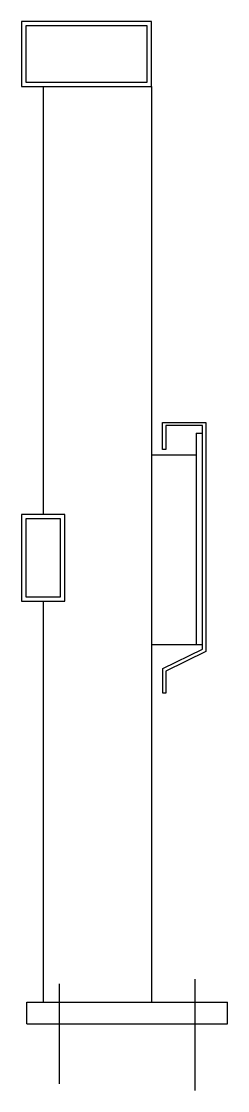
# Model space of a CAD drawing. Header units: millimetres. Extents: x 0 to 190, y -987 to 0.
import ezdxf

# ---------------------------------------------------------------- set-up
doc = ezdxf.new("R2010")
doc.units = ezdxf.units.MM

msp = doc.modelspace()

# ---------------------------------------------------------------- linework, layer by layer
at = {"linetype": 'Continuous'}
for p, q in [((20, -60), (20, -455)), ((120, -60), (120, -905)), ((161, -380), (167, -380)), ((161, -380), (161, -575)), ((120, -400), (161, -400)), ((20, -535), (20, -905)), ((120, -575), (167, -575)), ((160, -986.66), (160, -883.88)), ((35, -980.35), (35, -888.09)), ((5, -905), (190, -905)), ((5, -925), (5, -905)), ((190, -925), (190, -905)), ((5, -925), (190, -925))]:
    msp.add_line(p, q, dxfattribs=at)
for points in [[(0, -60), (120, -60), (120, 0), (0, 0)], [(4, -56), (116, -56), (116, -4), (4, -4)], [(133.19, -620), (130.19, -620), (130.19, -597.15), (167, -579.23), (167, -373), (133, -373), (133, -395), (130, -395), (130, -370), (170, -370), (170, -581.59), (133.19, -599.5)], [(0, -535), (40, -535), (40, -455), (0, -455)], [(4, -531), (36, -531), (36, -459), (4, -459)]]:
    msp.add_lwpolyline(points, close=True, dxfattribs=at)

doc.saveas('drawing.dxf')
